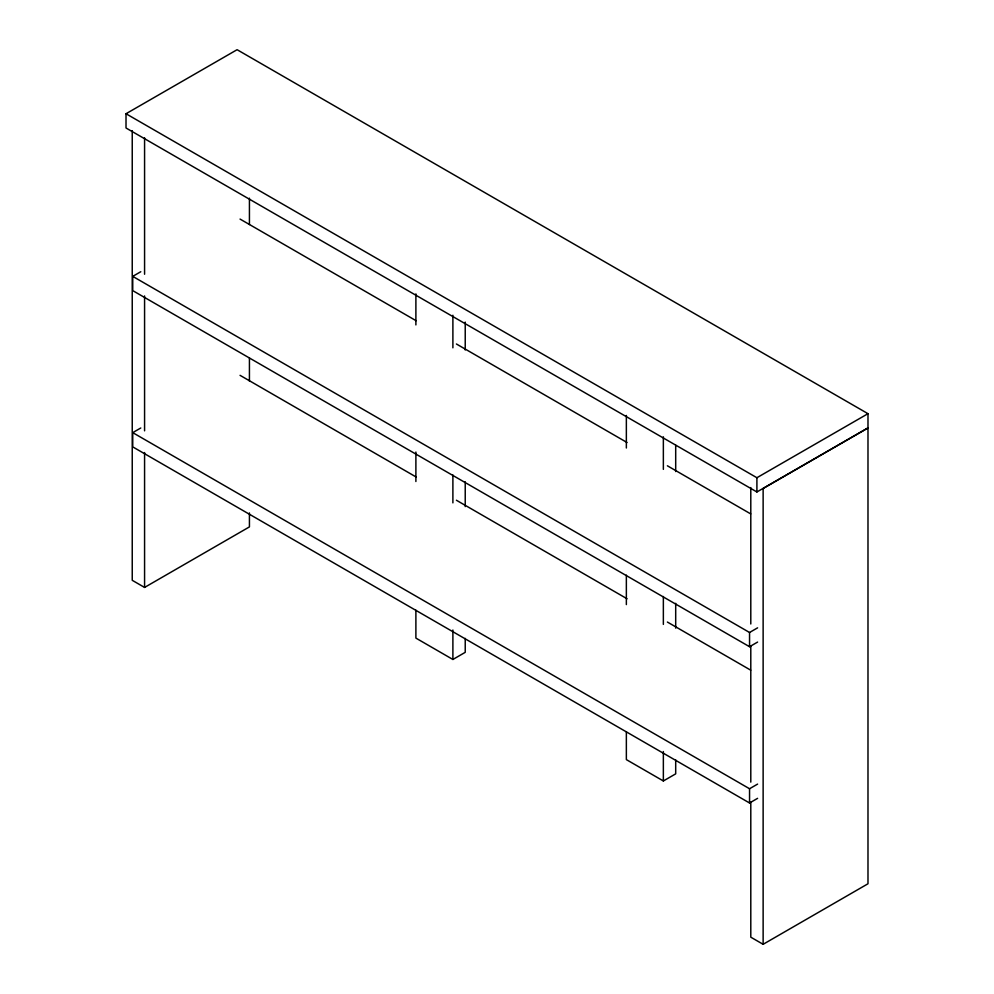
<?xml version="1.0" encoding="UTF-8"?>
<svg xmlns="http://www.w3.org/2000/svg" width="994" height="994" viewBox="0 0 994 994"><rect width="100%" height="100%" fill="white"/><g stroke="black" fill="none" stroke-linecap="round" stroke-linejoin="round"><path stroke-width="1.49" d="M763.131 944.3L763.131 488.476L867.986 427.929L756.906 491.968L126.014 127.99L126.014 113.738L237.094 49.7L867.986 413.69L867.986 883.765L763.131 944.3L750.793 937.18L750.793 802.295M757.602 642.074L749.551 646.721L132.736 290.621L132.736 276.369L140.788 271.722M757.602 798.344L749.551 802.99L132.736 446.878L132.736 432.638L140.788 427.992M132.239 130.686L132.239 580.31L144.577 587.429L249.432 526.895L249.432 512.941M126.014 113.738L756.906 477.729L867.986 413.69M415.89 610.192L415.89 638.098L452.891 659.469L465.229 652.337L465.229 638.384M132.736 276.369L749.551 632.482L757.602 627.835M626.357 731.708L626.357 759.615L663.358 780.973L675.696 773.854L675.696 759.901M132.736 432.638L749.551 788.739L757.602 784.092M240.051 219.078L416.088 320.702M456.408 343.986L627.065 442.516M667.384 465.788L750.694 513.886M240.051 375.334L416.088 476.971M456.408 500.243L627.065 598.773M667.384 622.045L750.694 670.155M756.906 477.729L756.906 491.968M750.793 487.557L750.793 623.983M750.793 645.69L750.793 782.129M749.551 632.482L749.551 646.721M749.551 788.739L749.551 802.99M675.696 445.2L675.696 471.554M675.696 603.321L675.696 628.133M663.358 436.813L663.358 469.367M663.358 596.499L663.358 624.394M663.358 751.526L663.358 780.973M626.357 415.442L626.357 448.008M626.357 575.128L626.357 604.588M465.229 322.093L465.229 350M465.229 481.792L465.229 506.605M452.891 315.26L452.891 347.825M452.891 474.958L452.891 502.865M452.891 630.01L452.891 659.469M415.89 293.901L415.89 324.914M415.89 452.046L415.89 481.506M249.432 198.204L249.432 224.557M249.432 357.902L249.432 381.162M144.577 137.806L144.577 274.245M144.577 295.951L144.577 430.837M144.577 452.543L144.577 587.429"/></g></svg>
